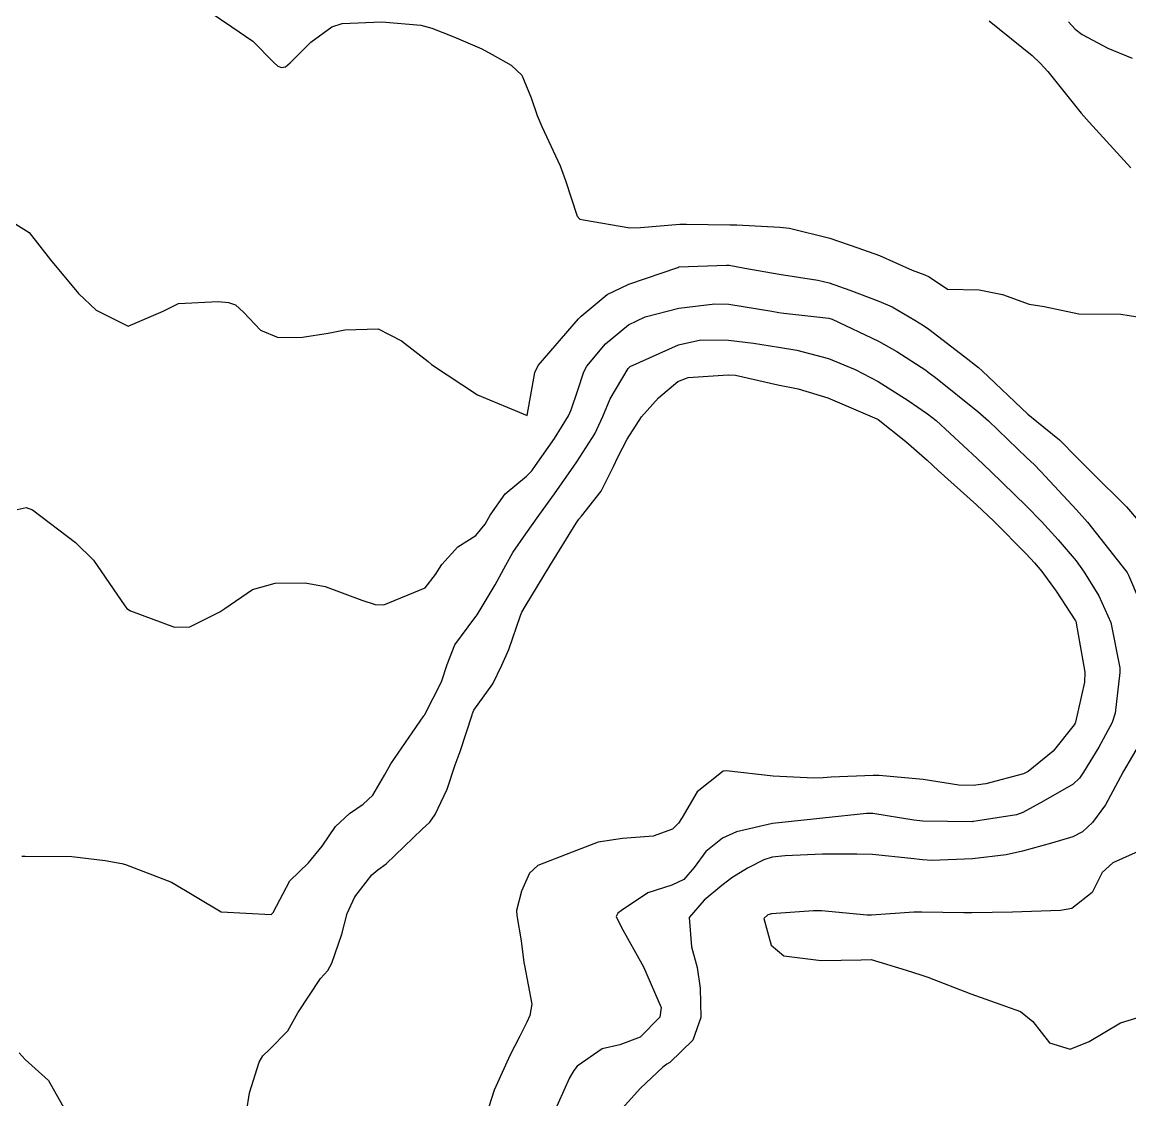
# Model space of a CAD drawing. Header units: metres. Extents: x 298520 to 308411, y 7433745 to 7450750.
# Drawn here: x 301124.77 to 301169.05, y 7443592.15 to 7443635.26 of the extents above; entities that cross this region are included whole.
import ezdxf

# ---------------------------------------------------------------- set-up
doc = ezdxf.new("R2010")
doc.units = ezdxf.units.M
doc.header["$LTSCALE"] = 10
doc.linetypes.add('DASHED', pattern=[0.75, 0.5, -0.25])
for name, color, linetype in [('Curvas de Nivel 1m', 11, 'Continuous'), ('Curvas de Nivel 5m', 15, 'Continuous'), ('Vias Secundárias', 230, 'DASHED')]:
    doc.layers.add(name, color=color, linetype=linetype)

msp = doc.modelspace()

# ---------------------------------------------------------------- linework, layer by layer
at = {"layer": 'Curvas de Nivel 1m', "flags": 128}
for points, elevation in [([(301132.244, 7443635.679), (301133.147, 7443635.076), (301133.985, 7443634.501), (301134.832, 7443633.645), (301134.988, 7443633.499), (301135.131, 7443633.438), (301135.292, 7443633.477), (301135.484, 7443633.636), (301136.315, 7443634.455), (301137.147, 7443635.07), (301137.558, 7443635.207), (301139.15, 7443635.268), (301140.709, 7443635.137), (301141.147, 7443635.021), (301142.031, 7443634.675), (301143.139, 7443634.19), (301143.564, 7443633.97), (301144.314, 7443633.532), (301144.74, 7443633.137), (301145.12, 7443632.237), (301145.351, 7443631.518), (301145.543, 7443631.079), (301146.283, 7443629.512), (301146.487, 7443628.919), (301146.957, 7443627.502), (301147.061, 7443627.374), (301147.214, 7443627.345), (301149.056, 7443627.033), (301149.49, 7443627.04), (301151.059, 7443627.178), (301151.323, 7443627.184), (301153.059, 7443627.157), (301153.34, 7443627.146), (301155.058, 7443627.06), (301155.44, 7443627.021), (301157.051, 7443626.614), (301158.179, 7443626.236), (301159.041, 7443625.922), (301160.351, 7443625.34), (301160.855, 7443625.156), (301161.03, 7443625.066), (301161.765, 7443624.583), (301163.025, 7443624.555), (301163.965, 7443624.359), (301165.02, 7443623.984), (301165.619, 7443623.881), (301167.016, 7443623.597), (301168.688, 7443623.572), (301169.016, 7443623.526), (301171.013, 7443623.22)], 699), ([(301163.429, 7443635.307), (301165.139, 7443633.927), (301165.463, 7443633.612), (301165.765, 7443633.281), (301167.108, 7443631.619), (301167.418, 7443631.257), (301169.085, 7443629.427)], 698), ([(301166.601, 7443635.268), (301166.866, 7443634.98), (301167.148, 7443634.768), (301168.17, 7443634.222), (301169.139, 7443633.819)], 697), ([(301124.573, 7443615.765), (301124.924, 7443615.845), (301125.183, 7443615.757), (301126.904, 7443614.448), (301127.622, 7443613.733), (301128.875, 7443611.912), (301128.961, 7443611.806), (301129.101, 7443611.717), (301130.863, 7443611.062), (301131.478, 7443611.069), (301132.67, 7443611.672), (301132.798, 7443611.746), (301132.874, 7443611.802), (301133.977, 7443612.564), (301134.885, 7443612.824), (301136.082, 7443612.829), (301136.884, 7443612.682), (301138.344, 7443612.139), (301138.877, 7443611.96), (301139.231, 7443611.95), (301140.884, 7443612.637), (301141.294, 7443613.161), (301141.546, 7443613.563), (301142.191, 7443614.266), (301142.905, 7443614.721), (301143.282, 7443615.174), (301143.482, 7443615.544), (301144.074, 7443616.391), (301144.937, 7443617.105), (301145.149, 7443617.318), (301145.295, 7443617.525), (301146.05, 7443618.61), (301146.607, 7443619.505), (301146.717, 7443619.754), (301146.978, 7443620.538), (301147.22, 7443621.267), (301147.34, 7443621.497), (301148.095, 7443622.397), (301149.01, 7443623.157), (301149.67, 7443623.47), (301151.017, 7443623.817), (301152.46, 7443623.994), (301153.018, 7443623.972), (301154.737, 7443623.692), (301155.015, 7443623.641), (301155.222, 7443623.613), (301157.013, 7443623.417), (301157.147, 7443623.379), (301159.004, 7443622.493), (301159.736, 7443622.085), (301160.889, 7443621.332), (301160.992, 7443621.259), (301161.275, 7443621.041), (301162.969, 7443619.688), (301163.394, 7443619.306), (301164.948, 7443617.816), (301165.219, 7443617.559), (301165.493, 7443617.282), (301166.92, 7443615.748), (301167.357, 7443615.256), (301168.894, 7443613.311), (301168.941, 7443613.24), (301168.997, 7443613.134), (301169.813, 7443611.231)], 701), ([(301124.754, 7443601.896), (301124.89, 7443601.904), (301126.754, 7443601.886), (301128.086, 7443601.727), (301128.751, 7443601.604), (301128.902, 7443601.566), (301130.74, 7443600.859), (301132.723, 7443599.67), (301134.722, 7443599.572), (301134.809, 7443599.649), (301135.471, 7443600.91), (301136.216, 7443601.628), (301136.76, 7443602.297), (301137.292, 7443603.091), (301137.85, 7443603.609), (301138.399, 7443603.983), (301138.784, 7443604.343), (301139.256, 7443605.133), (301139.506, 7443605.589), (301140.822, 7443607.506), (301140.85, 7443607.542), (301140.865, 7443607.57), (301141.527, 7443608.872), (301141.755, 7443609.561), (301142.063, 7443610.35), (301142.871, 7443611.436), (301142.922, 7443611.5), (301142.955, 7443611.549), (301143.673, 7443612.754), (301144.102, 7443613.538), (301144.391, 7443614.042), (301144.905, 7443614.786), (301145.426, 7443615.522), (301146.045, 7443616.394), (301146.821, 7443617.502), (301146.945, 7443617.675), (301147.659, 7443618.79), (301147.978, 7443619.49), (301148.269, 7443620.192), (301148.992, 7443621.399), (301149.029, 7443621.443), (301149.081, 7443621.479), (301151.002, 7443622.35), (301151.899, 7443622.546), (301153.004, 7443622.539), (301154.004, 7443622.419), (301155.001, 7443622.256), (301155.74, 7443622.138), (301156.997, 7443621.805), (301158.063, 7443621.369), (301158.986, 7443620.883), (301160.192, 7443620.124), (301160.967, 7443619.597), (301161.303, 7443619.327), (301162.948, 7443617.809), (301163.48, 7443617.305), (301164.922, 7443615.896), (301165.519, 7443615.281), (301166.182, 7443614.547), (301166.897, 7443613.707), (301167.227, 7443613.257), (301167.816, 7443612.318), (301168.291, 7443611.246), (301168.649, 7443609.439), (301168.647, 7443609.242), (301168.456, 7443607.614), (301168.344, 7443607.245), (301167.803, 7443606.255), (301167.194, 7443605.256), (301167.033, 7443605.015), (301166.788, 7443604.778), (301165.603, 7443604.099), (301164.776, 7443603.64), (301164.52, 7443603.548), (301162.971, 7443603.308), (301162.799, 7443603.284), (301162.773, 7443603.28), (301162.742, 7443603.279), (301160.773, 7443603.304), (301160.409, 7443603.344), (301158.775, 7443603.608), (301158.526, 7443603.612), (301156.773, 7443603.421), (301156.404, 7443603.386), (301154.771, 7443603.211), (301153.321, 7443602.871), (301152.765, 7443602.625), (301152.103, 7443602.093), (301151.632, 7443601.441), (301151.221, 7443600.97), (301150.742, 7443600.735), (301149.78, 7443600.427), (301148.727, 7443599.733), (301148.585, 7443599.621), (301148.514, 7443599.482), (301148.719, 7443599.072), (301149.611, 7443597.471), (301150.309, 7443595.842), (301150.262, 7443595.464), (301149.481, 7443594.662), (301148.666, 7443594.354), (301147.95, 7443594.2), (301146.957, 7443593.497), (301146.825, 7443593.324), (301146.648, 7443593.031), (301145.966, 7443591.51)], 702), ([(301133.734, 7443591.659), (301133.864, 7443592.434), (301134.244, 7443593.654), (301134.393, 7443593.917), (301134.661, 7443594.173), (301135.395, 7443594.917), (301135.789, 7443595.633), (301136.697, 7443597.008), (301136.989, 7443597.329), (301137.15, 7443597.616), (301137.544, 7443598.782), (301137.767, 7443599.61), (301138.071, 7443600.268), (301138.746, 7443601.153), (301138.988, 7443601.358), (301139.316, 7443601.592), (301140.767, 7443602.974), (301141.071, 7443603.266), (301141.274, 7443603.565), (301141.765, 7443604.583), (301142.082, 7443605.557), (301142.279, 7443606.085), (301142.755, 7443607.551), (301142.768, 7443607.606), (301142.825, 7443607.734), (301143.591, 7443608.787), (301143.944, 7443609.539), (301144.227, 7443610.162), (301144.69, 7443611.532), (301144.742, 7443611.663), (301144.877, 7443611.889), (301145.868, 7443613.515), (301146.91, 7443615.214), (301147.025, 7443615.385), (301147.123, 7443615.498), (301147.917, 7443616.502), (301148.414, 7443617.485), (301148.577, 7443617.853), (301148.954, 7443618.577), (301149.533, 7443619.471), (301150.206, 7443620.23), (301150.984, 7443620.885), (301151.394, 7443621.039), (301152.989, 7443621.158), (301153.282, 7443621.133), (301154.983, 7443620.758), (301155.793, 7443620.585), (301156.976, 7443620.232), (301158.931, 7443619.393), (301158.963, 7443619.374), (301158.988, 7443619.36), (301160.096, 7443618.485), (301160.947, 7443617.736), (301161.393, 7443617.326), (301162.923, 7443615.956), (301163.612, 7443615.303), (301164.9, 7443613.993), (301165.239, 7443613.627), (301165.53, 7443613.28), (301166.108, 7443612.494), (301166.873, 7443611.309), (301166.897, 7443611.26), (301166.909, 7443611.223), (301167.25, 7443609.256), (301167.242, 7443608.853), (301166.878, 7443607.259), (301166.861, 7443607.221), (301166.821, 7443607.157), (301165.983, 7443606.094), (301164.98, 7443605.287), (301164.792, 7443605.198), (301163.296, 7443604.796), (301162.787, 7443604.722), (301162.215, 7443604.746), (301160.789, 7443604.966), (301159.027, 7443605.121), (301158.791, 7443605.121), (301157.11, 7443605.056), (301156.789, 7443605.029), (301156.418, 7443605.014), (301154.79, 7443605.095), (301152.913, 7443605.308), (301152.792, 7443605.295), (301151.754, 7443604.47), (301151.158, 7443603.446), (301151.005, 7443603.214), (301150.768, 7443602.981), (301150.001, 7443602.697), (301148.764, 7443602.603), (301147.791, 7443602.461), (301146.759, 7443602.065), (301145.39, 7443601.52), (301145.051, 7443601.223), (301144.737, 7443600.501), (301144.537, 7443599.72), (301144.542, 7443599.532), (301144.713, 7443598.517), (301144.829, 7443597.653), (301144.85, 7443597.528), (301145.148, 7443595.983), (301145.067, 7443595.524), (301144.95, 7443595.255), (301144.67, 7443594.7), (301144.263, 7443593.929), (301144.09, 7443593.536), (301143.642, 7443592.541), (301143.317, 7443591.543)], 703), ([(301169.514, 7443606.531), (301168.794, 7443605.293), (301168.774, 7443605.259), (301168.763, 7443605.24), (301168.073, 7443603.954), (301167.556, 7443603.252), (301167.154, 7443602.871), (301166.767, 7443602.677), (301165.915, 7443602.423), (301164.761, 7443602.094), (301164.101, 7443601.955), (301162.758, 7443601.795), (301161.153, 7443601.73), (301160.757, 7443601.747), (301160.299, 7443601.803), (301158.759, 7443601.964), (301158.139, 7443601.986), (301156.759, 7443601.984), (301155.266, 7443601.91), (301154.757, 7443601.855), (301154.412, 7443601.758), (301153.77, 7443601.42), (301153.145, 7443601.028), (301152.742, 7443600.722), (301152.028, 7443600.143), (301151.432, 7443599.449), (301151.533, 7443598.27), (301151.756, 7443597.444), (301151.873, 7443596.621), (301151.897, 7443595.442), (301151.577, 7443594.538), (301150.656, 7443593.646), (301150.541, 7443593.574), (301150.38, 7443593.463), (301149.491, 7443592.625), (301148.635, 7443591.668)], 701), ([(301124.657, 7443594.028), (301124.889, 7443593.766), (301125.818, 7443592.926), (301126.491, 7443591.742)], 703)]:
    msp.add_lwpolyline(points, dxfattribs=dict(at, elevation=elevation))
at = {"layer": 'Curvas de Nivel 5m', "elevation": 700, "flags": 128}
for points in [[(301123.55, 7443627.783), (301125.049, 7443626.838), (301125.907, 7443625.751), (301127.02, 7443624.406), (301127.731, 7443623.733), (301129.007, 7443623.099), (301130.412, 7443623.699), (301131.016, 7443624.004), (301132.602, 7443624.089), (301133.017, 7443624.044), (301133.298, 7443623.948), (301133.618, 7443623.661), (301134.293, 7443622.938), (301135.003, 7443622.643), (301135.977, 7443622.656), (301137.005, 7443622.819), (301137.667, 7443622.953), (301139.007, 7443622.995), (301139.93, 7443622.514), (301140.994, 7443621.68), (301141.14, 7443621.569), (301142.975, 7443620.346), (301144.963, 7443619.53), (301145.264, 7443621.251), (301145.399, 7443621.524), (301147.012, 7443623.388), (301147.066, 7443623.446), (301147.116, 7443623.499), (301148.15, 7443624.36), (301149.026, 7443624.783), (301150.975, 7443625.451), (301151.018, 7443625.465), (301152.925, 7443625.541), (301153.034, 7443625.533), (301153.652, 7443625.424), (301155.031, 7443625.177), (301156.583, 7443624.941), (301157.027, 7443624.837), (301157.86, 7443624.536), (301159.02, 7443624.095), (301159.543, 7443623.876), (301160.449, 7443623.338), (301160.799, 7443623.121), (301161.009, 7443622.978), (301162.448, 7443621.866), (301162.994, 7443621.439), (301163.144, 7443621.308), (301164.967, 7443619.577), (301165.327, 7443619.285), (301166.235, 7443618.55), (301166.949, 7443617.831), (301167.511, 7443617.254), (301168.922, 7443615.877), (301169.457, 7443615.235)], [(301169.742, 7443602.251), (301168.759, 7443601.805), (301168.373, 7443601.627), (301167.947, 7443601.248), (301167.544, 7443600.449), (301166.731, 7443599.813), (301166.277, 7443599.72), (301164.729, 7443599.67), (301164.357, 7443599.665), (301162.728, 7443599.632), (301162.408, 7443599.635), (301160.728, 7443599.662), (301160.41, 7443599.661), (301158.726, 7443599.535), (301158.553, 7443599.534), (301156.728, 7443599.712), (301156.398, 7443599.714), (301154.726, 7443599.599), (301154.58, 7443599.557), (301154.42, 7443599.413), (301154.712, 7443598.346), (301155.224, 7443597.919), (301156.706, 7443597.725), (301158.314, 7443597.757), (301158.707, 7443597.764), (301160.111, 7443597.346), (301160.7, 7443597.151), (301160.979, 7443597.055), (301162.689, 7443596.392), (301164.079, 7443595.899), (301164.679, 7443595.684), (301165.175, 7443595.282), (301165.833, 7443594.44), (301166.662, 7443594.176), (301167.429, 7443594.489), (301168.673, 7443595.24), (301170.207, 7443595.698)]]:
    msp.add_lwpolyline(points, dxfattribs=at)
at = {"layer": 'Vias Secundárias'}
msp.add_lwpolyline([(301465.55, 7442973.319, 0), (301478.59, 7442967.28, -0.011668)], format="xyb", dxfattribs=at)

doc.saveas('drawing.dxf')
